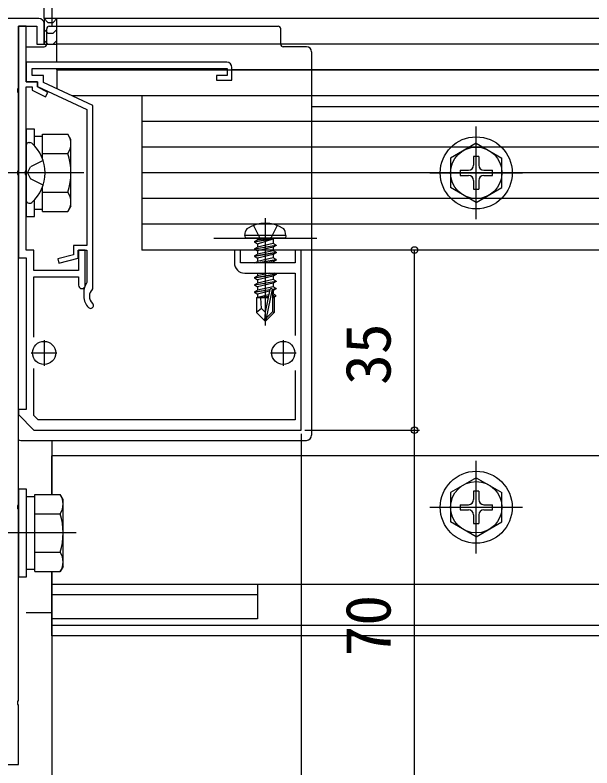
# Model space of a CAD drawing. Units: millimetres, scale not verified. Extents: x -525 to 525, y -785 to 780.
# Drawn here: x -257.6 to -145.5, y 129.5 to 275.9 of the extents above; entities that cross this region are included whole.
import ezdxf
from ezdxf.enums import TextEntityAlignment as Align

# ---------------------------------------------------------------- set-up
doc = ezdxf.new("R2010")
doc.units = ezdxf.units.MM
doc.header["$LTSCALE"] = 4
for name, color, linetype in [('0-2_YKK_11', 7, 'Continuous'), ('0-3_YKK_12', 2, 'Continuous'), ('0-4_YKK_13', 4, 'Continuous'), ('0-5_YKK_D', 6, 'Continuous')]:
    doc.layers.add(name, color=color, linetype=linetype)
doc.styles.add('ＭＳ ゴシック', font='')
doc.styles.get('ＭＳ ゴシック').set_extended_font_data('MS Gothic')

msp = doc.modelspace()

# ---------------------------------------------------------------- linework, layer by layer
at = {"layer": '0-2_YKK_11'}
for p, q in [((-244.3, 222.003), (-244.3, 221.203)), ((-252, 212.703), (-252, 207.703)), ((-205.5, 212.703), (-205.5, 207.703)), ((-254.5, 210.203), (-249.5, 210.203)), ((-208, 210.203), (-203, 210.203))]:
    msp.add_line(p, q, dxfattribs=at)
for points in [[(-253, 275.203), (-286.542, 275.203), (-286.725, 275.083), (-287.275, 275.083), (-287.458, 275.203), (-307.542, 275.203), (-307.725, 275.083), (-308.275, 275.083), (-308.458, 275.203), (-316.542, 275.203), (-316.725, 275.083), (-317.275, 275.083), (-317.458, 275.203), (-325, 275.203), (-325, 272.203), (-324.7, 271.903)], [(-283.5, 130.203), (-257, 130.203), (-257, 141.745), (-257.12, 141.928), (-257.12, 142.478), (-257, 142.661), (-257, 179.745), (-257.12, 179.928), (-257.12, 180.478), (-257, 180.661), (-257, 244.745), (-257.12, 244.928), (-257.12, 245.478), (-257, 245.661), (-257, 260.745), (-257.12, 260.928), (-257.12, 261.478), (-257, 261.661), (-257, 273.703), (-253.4, 273.703), (-253.4, 270.203), (-252, 270.203), (-252, 274.203)], [(-244, 223.353), (-244, 230.203), (-245.3, 230.203), (-245.3, 226.203), (-254, 226.203), (-254, 230.203), (-255.5, 230.203), (-255.5, 244.745), (-255.62, 244.928), (-255.62, 245.478), (-255.5, 245.661), (-255.5, 261.903), (-254.3, 261.903), (-254.3, 261.296), (-251.731, 259.959), (-251.269, 260.846), (-253.3, 261.903), (-253.3, 262.903), (-255.5, 262.903), (-255.5, 273.703), (-257, 273.703), (-257, 228.703), (-255.5, 228.703), (-255.5, 199.203), (-257, 199.203), (-257, 198.203), (-254, 195.203), (-202, 195.203), (-202, 230.203), (-203.2, 230.203), (-203.2, 227.703), (-213.8, 227.703), (-213.8, 230.203), (-215, 230.203), (-215, 227.703)], [(-216.5, 266.703), (-255.5, 266.703), (-255.5, 262.903), (-253.3, 262.903), (-253.3, 262.003), (-243.7, 257.503), (-243.7, 231.103), (-246.3, 231.103), (-246.3, 229.296), (-249.365, 228.488), (-249.135, 227.618), (-245.4, 228.603), (-245.4, 230.203), (-243.7, 230.203), (-243.7, 223.9), (-243.755, 223.728)], [(-242.595, 222.593), (-242.5, 222.812), (-242.5, 258.266), (-252.1, 262.766), (-252.1, 264.103), (-254.3, 264.103), (-254.3, 265.503), (-216.4, 265.503), (-216.4, 264.103), (-218.5, 264.103), (-218.5, 263.203), (-215.5, 263.203), (-215.5, 265.703)], [(-213, 225.703), (-203.2, 225.703), (-203.2, 213.601)], [(-254, 213.262), (-254, 225.003), (-245.3, 225.003), (-245.3, 223.353)], [(-203.2, 206.804), (-203.2, 197.203), (-253.172, 197.203), (-254, 198.031), (-254, 207.143)]]:
    msp.add_lwpolyline(points, dxfattribs=at)
for centre, radius, start, end in [((-253, 274.203), 1, 0.00001, 89.99999), ((-216.5, 265.703), 1, 0.00001, 89.99999), ((-213, 227.703), 2, 180.00001, 269.99999), ((-244.65, 223.353), 0.65, 180.00001, 269.99999), ((-244.65, 223.353), 0.65, 270.00001, 359.99999), ((-241.3, 222.003), 3, 144.90318, 180), ((-241.3, 221.203), 1.9, 132.9859, 227.02712), ((-241.3, 221.203), 3, 180.00001, 227.02713), ((-242.97, 219.41), 0.55, 329.99997, 47.0271), ((-242.97, 219.41), 0.55, 227.02712, 330.00001)]:
    msp.add_arc(centre, radius, start, end, dxfattribs=at)
at = {"layer": '0-3_YKK_12'}
for p, q in [((-250.5, 285.203), (-250.5, 273.703)), ((164.286, 275.203), (-249.5, 275.203)), ((-249.5, 266.703), (-249.5, 275.203)), ((163.98, 270.203), (-249.5, 270.203)), ((-249.5, 265.203), (-249.5, 265.503)), ((-216.4, 265.203), (-249.5, 265.203)), ((163.674, 265.203), (-215.5, 265.203)), ((124.5, 258.003), (-200, 258.003)), ((124.5, 235.203), (-200, 235.203)), ((-250.5, 193.203), (-250.5, 182.708)), ((-50.5, 190.203), (-250.5, 190.203)), ((-250.5, 182.708), (-250.5, 190.203)), ((-250.5, 167.697), (-250.5, 125.203)), ((174.5, 165.203), (-250.5, 165.203)), ((-210.5, 163.203), (-250.5, 163.203)), ((-250.5, 159.703), (-255.5, 159.703)), ((174.5, 157.203), (-250.5, 157.203))]:
    msp.add_line(p, q, dxfattribs=at)
for points in [[(174.5, 155.203), (-250.5, 155.203), (-250.5, 167.697)], [(-210.5, 165.203), (-210.5, 158.503), (-250.5, 158.503)]]:
    msp.add_lwpolyline(points, dxfattribs=at)
at = {"layer": '0-4_YKK_13'}
for p, q in [((-251.5, 270.203), (-251.5, 273.203)), ((-206, 270.203), (-206, 273.203)), ((-255.5, 269.703), (-252, 269.703)), ((-201, 269.703), (-205.5, 269.703)), ((-249.5, 265.203), (163.674, 265.203)), ((-249.5, 265.203), (-249.5, 261.547)), ((167, 260.203), (-246.633, 260.203)), ((-233, 260.203), (-233, 230.203)), ((157, 260.203), (-233, 260.203)), ((157, 255.203), (-233, 255.203)), ((-168, 236.203), (-168, 254.203)), ((-252.3, 252.253), (-253.9, 252.253)), ((-252.3, 252.708), (-247.381, 252.708)), ((-252.3, 247.932), (-252.3, 252.708)), ((-246.8, 251.703), (-247.381, 252.708)), ((-246.8, 238.703), (-246.8, 251.703)), ((-255.5, 250.454), (-255.5, 250.558)), ((-255.5, 239.952), (-255.5, 250.454)), ((-254.955, 251.103), (-254.757, 251.103)), ((-168, 250.953), (-173, 248.066)), ((-168, 250.953), (-163, 248.066)), ((-252.3, 247.932), (-252.3, 249.203)), ((-252.3, 248.956), (-247.381, 248.956)), ((157, 250.203), (-233, 250.203)), ((-252.174, 247.575), (-254.635, 246.348)), ((-173, 248.066), (-173, 242.34)), ((-168.5, 248.353), (-168.5, 246.703)), ((-167.5, 248.353), (-168.5, 248.353)), ((-167.5, 248.353), (-167.5, 246.703)), ((-163, 242.34), (-163, 248.066)), ((-255.244, 245.203), (-254.635, 246.348)), ((-250.996, 245.203), (-272.413, 245.203)), ((-244.3, 245.203), (-270.8, 245.203)), ((-255.244, 245.203), (-254.635, 244.058)), ((157, 245.203), (-233, 245.203)), ((-177, 245.203), (-159, 245.203)), ((-171.15, 245.703), (-169.5, 245.703)), ((-171.15, 245.703), (-171.15, 244.703)), ((-171.15, 244.703), (-169.5, 244.703)), ((-166.5, 245.703), (-164.85, 245.703)), ((-166.5, 244.703), (-164.85, 244.703)), ((-164.85, 244.703), (-164.85, 245.703)), ((-252.174, 242.831), (-254.635, 244.058)), ((-168.5, 243.703), (-168.5, 242.053)), ((-167.5, 243.703), (-167.5, 242.053)), ((-252.3, 241.203), (-252.3, 242.473)), ((-252.3, 237.697), (-252.3, 242.473)), ((-168, 239.453), (-173, 242.34)), ((-168.5, 242.053), (-167.5, 242.053)), ((-168, 239.453), (-163, 242.34)), ((-252.3, 241.45), (-247.381, 241.45)), ((157, 240.203), (-233, 240.203)), ((-254.955, 239.303), (-254.757, 239.303)), ((-246.8, 238.703), (-247.381, 237.697)), ((-253.9, 238.153), (-252.3, 238.153)), ((-252.3, 237.697), (-247.381, 237.697)), ((-209, 236.403), (-209, 215.503)), ((157, 235.203), (-233, 235.203)), ((-213, 233.003), (-212.859, 233.805)), ((-205, 233.003), (-213, 233.003)), ((-213, 233.003), (-212.912, 232.503)), ((-205, 233.003), (-205.142, 233.805)), ((-205, 233.003), (-205.088, 232.503)), ((-219, 232.503), (-199, 232.503)), ((-205.088, 232.503), (-212.912, 232.503)), ((-211.1, 231.853), (-207.5, 232.453)), ((-207.5, 232.353), (-211.1, 231.753)), ((-211.1, 231.853), (-210.55, 232.17)), ((-211.1, 231.853), (-211.1, 231.753)), ((-211.1, 231.853), (-211.1, 231.753)), ((-211.1, 231.753), (-210.55, 231.435)), ((-207.5, 232.453), (-210.55, 232.17)), ((-210.55, 231.435), (-207.5, 232.353)), ((-210.55, 232.303), (-210.55, 232.17)), ((-207.45, 231.47), (-210.55, 230.77)), ((-210.55, 231.435), (-210.55, 230.77)), ((-207.5, 232.453), (-207.5, 232.353)), ((-207.45, 232.303), (-207.45, 231.47)), ((-206.9, 231.153), (-207.45, 231.47)), ((157, 230.203), (-233, 230.203)), ((-211.1, 230.453), (-206.9, 231.153)), ((-206.9, 231.053), (-211.1, 230.353)), ((-211.1, 230.453), (-210.55, 230.77)), ((-211.1, 230.453), (-211.1, 230.353)), ((-211.1, 230.353), (-210.55, 230.035)), ((-211.1, 229.053), (-206.9, 229.753)), ((-207.45, 230.735), (-210.55, 230.035)), ((-207.45, 230.07), (-210.55, 229.37)), ((-210.55, 230.035), (-210.55, 229.37)), ((-206.9, 231.053), (-207.45, 230.735)), ((-207.45, 230.735), (-207.45, 230.07)), ((-206.9, 229.753), (-207.45, 230.07)), ((-206.9, 231.153), (-206.9, 231.053)), ((-206.9, 229.753), (-206.9, 229.653)), ((-206.9, 229.653), (-211.1, 228.953)), ((-211.1, 229.053), (-210.55, 229.37)), ((-211.1, 229.053), (-211.1, 228.953)), ((-211.1, 228.953), (-210.55, 228.635)), ((-210.8, 227.703), (-206.9, 228.353)), ((-207.45, 228.67), (-210.55, 227.97)), ((-210.55, 228.635), (-210.55, 227.97)), ((-207.45, 229.335), (-207.45, 228.67)), ((-206.9, 228.353), (-207.45, 228.67)), ((-206.9, 228.353), (-206.9, 228.253)), ((-211.013, 227.703), (-210.55, 227.97)), ((-206.9, 228.253), (-210.2, 227.703)), ((-207.45, 227.935), (-207.45, 227.703)), ((-211.1, 224.853), (-206.9, 225.553)), ((-206.9, 225.453), (-211.1, 224.753)), ((-208.192, 225.703), (-210.55, 225.17)), ((-210.55, 225.703), (-210.55, 225.17)), ((-206.9, 225.553), (-207.16, 225.703)), ((-206.9, 225.553), (-206.9, 225.453)), ((-211.1, 224.853), (-210.55, 225.17)), ((-211.1, 224.853), (-211.1, 224.753)), ((-211.1, 224.753), (-210.55, 224.435)), ((-211.1, 223.453), (-206.9, 224.153)), ((-206.9, 224.053), (-211.1, 223.353)), ((-207.45, 224.47), (-210.55, 223.77)), ((-210.55, 224.435), (-210.55, 223.77)), ((-207.45, 225.135), (-207.45, 224.47)), ((-206.9, 224.153), (-207.45, 224.47)), ((-206.9, 224.153), (-206.9, 224.053)), ((-211.1, 223.453), (-210.55, 223.77)), ((-211.1, 223.453), (-211.1, 223.353)), ((-211.1, 223.353), (-210.55, 223.035)), ((-211.1, 222.053), (-208.074, 222.557)), ((-208.102, 222.452), (-211.1, 221.953)), ((-207.45, 223.07), (-210.55, 222.37)), ((-210.55, 223.035), (-210.55, 222.37)), ((-208.09, 222.51), (-209, 218.124)), ((-207.668, 222.625), (-208.85, 216.927)), ((-207.668, 222.625), (-206.9, 222.753)), ((-206.9, 222.653), (-207.613, 222.534)), ((-207.6, 222.454), (-207.6, 218.177)), ((-207.45, 223.735), (-207.45, 223.07)), ((-206.9, 222.753), (-207.45, 223.07)), ((-206.9, 222.753), (-206.9, 222.653)), ((-211.1, 222.053), (-210.55, 222.37)), ((-211.1, 222.053), (-211.1, 221.953)), ((-211.1, 221.953), (-210.55, 221.635)), ((-210.7, 220.903), (-210.55, 220.97)), ((-208.16, 222.175), (-210.55, 221.635)), ((-210.55, 221.635), (-210.55, 220.97)), ((-208.305, 221.477), (-210.55, 220.97)), ((-208.365, 221.186), (-210.083, 220.903)), ((-207.45, 221.67), (-207.603, 221.636)), ((-207, 221.411), (-207.6, 221.312)), ((-207, 221.195), (-207.6, 221.078)), ((-207.45, 222.335), (-207.45, 221.67)), ((-207, 221.411), (-207.45, 221.67)), ((-207, 221.195), (-207.3, 221.022)), ((-207.3, 221.022), (-207.3, 218.053)), ((-207, 221.411), (-207, 221.195)), ((-210.7, 220.903), (-210.7, 218.053)), ((-208.424, 220.903), (-210.7, 220.903)), ((-208.42, 220.919), (-208.504, 220.903)), ((-207.3, 220.903), (-207.6, 220.903)), ((-209.743, 218.856), (-210.7, 218.053)), ((-209.15, 216.503), (-210.7, 218.053)), ((-209, 218.124), (-209.15, 216.503)), ((-209, 218.124), (-209, 216.503)), ((-207.6, 218.177), (-208.85, 216.927)), ((-208.85, 216.503), (-207.3, 218.053)), ((-207.3, 218.053), (-207.6, 218.177)), ((-208.85, 216.927), (-208.85, 216.503)), ((-209.15, 216.503), (-208.85, 216.503)), ((-256.5, 193.203), (-201, 193.203)), ((-168, 171.203), (-168, 189.203)), ((-168, 185.953), (-173, 183.066)), ((-168, 185.953), (-163, 183.066)), ((-173, 183.066), (-173, 177.34)), ((-168.5, 183.353), (-168.5, 181.703)), ((-167.5, 183.353), (-168.5, 183.353)), ((-167.5, 183.353), (-167.5, 181.703)), ((-163, 177.34), (-163, 183.066)), ((-253.8, 182.253), (-255.4, 182.253)), ((-253.8, 182.708), (-248.881, 182.708)), ((-253.8, 167.697), (-253.8, 182.708)), ((-248.3, 181.703), (-248.881, 182.708)), ((-248.3, 168.703), (-248.3, 181.703)), ((-177, 180.203), (-159, 180.203)), ((-171.15, 180.703), (-169.5, 180.703)), ((-171.15, 180.703), (-171.15, 179.703)), ((-166.5, 180.703), (-164.85, 180.703)), ((-164.85, 179.703), (-164.85, 180.703)), ((-253.8, 171.203), (-253.8, 179.203)), ((-253.8, 178.956), (-248.881, 178.956)), ((-171.15, 179.703), (-169.5, 179.703)), ((-168.5, 178.703), (-168.5, 177.053)), ((-167.5, 178.703), (-167.5, 177.053)), ((-166.5, 179.703), (-164.85, 179.703)), ((-168, 174.453), (-173, 177.34)), ((-168, 174.453), (-163, 177.34)), ((-168.5, 177.053), (-167.5, 177.053)), ((-245.8, 175.203), (-272.3, 175.203)), ((-253.8, 171.45), (-248.881, 171.45)), ((-248.3, 168.703), (-248.881, 167.697)), ((-255.4, 168.153), (-253.8, 168.153)), ((-253.8, 167.697), (-248.881, 167.697))]:
    msp.add_line(p, q, dxfattribs=at)
for points in [[(-249.5, 275.203), (-252, 275.203), (-252, 270.203), (-249.5, 270.203)], [(-257, 183.703), (-257, 166.703), (-255.4, 166.703), (-255.4, 183.703)]]:
    msp.add_lwpolyline(points, close=True, dxfattribs=at)
for points in [[(-252, 275.203), (-251.25, 274.453), (-250.25, 274.453), (-249.5, 275.203)], [(-251, 273.703), (-250, 273.703), (-206.5, 273.703)], [(-252, 273.078), (-251.25, 272.328), (-250.25, 272.328), (-249.5, 273.078)], [(-252, 270.953), (-251.25, 270.203), (-250.25, 270.203), (-249.5, 270.953)], [(-200, 268.703), (-200, 230.203), (-200, 194.203)], [(-255.5, 253.703), (-255.5, 236.703), (-253.9, 236.703), (-253.9, 239.918)], [(-253.9, 250.488), (-253.9, 253.703), (-255.5, 253.703)], [(-255.5, 239.848), (-255.5, 239.952), (-255.5, 240.303)], [(-211.3, 234.982), (-210.145, 232.666), (-209, 232.057)], [(-206.7, 234.982), (-207.855, 232.666), (-209, 232.057)], [(-206.9, 229.653), (-207.45, 229.335), (-210.55, 228.635)], [(-206.9, 228.253), (-207.45, 227.935), (-208.479, 227.703)], [(-206.9, 225.453), (-207.45, 225.135), (-210.55, 224.435)], [(-206.9, 224.053), (-207.45, 223.735), (-210.55, 223.035)], [(-206.9, 222.653), (-207.45, 222.335), (-207.6, 222.301)], [(-209, 218.124), (-209.743, 218.856), (-209.9, 220.903)]]:
    msp.add_lwpolyline(points, dxfattribs=at)
for centre, radius in [((-168, 245.203), 7), ((-168, 245.203), 5), ((-252, 210.203), 2.25), ((-205.5, 210.203), 2.25), ((-168, 180.203), 7), ((-168, 180.203), 5)]:
    msp.add_circle(centre, radius, dxfattribs=at)
for centre, radius, start, end in [((-251, 273.203), 0.5, 90, 180), ((-206.5, 273.203), 0.5, 0, 90), ((-252, 270.203), 0.5, 270, 0), ((-205.5, 270.203), 0.5, 180, 270), ((-201, 268.703), 1, 0, 90), ((-250.123, 250.832), 3.323, 325.61575, 34.38425), ((-254.955, 250.558), 0.545, 90, 180), ((-254.757, 250.553), 0.55, 48.43917, 90), ((-259.5, 245.203), 7.7, 311.56083, 48.43917), ((-259.219, 245.203), 12.419, 342.41205, 17.58795), ((-169.5, 246.703), 1, 270, 0), ((-166.5, 246.703), 1, 180, 270), ((-169.5, 243.703), 1, 0, 90), ((-166.5, 243.703), 1, 90, 180), ((-250.123, 239.574), 3.323, 325.61575, 34.38425), ((-254.955, 239.848), 0.545, 180, 270), ((-254.757, 239.853), 0.55, 270, 311.56083), ((-211.972, 233.649), 0.9, 122.05588, 170), ((-209, 228.903), 6.5, 57.94412, 122.05588), ((-206.028, 233.649), 0.9, 10, 57.94412), ((-210.75, 232.303), 0.2, 0, 90), ((-207.25, 232.303), 0.2, 90, 180), ((-207.848, 222.454), 0.248, 0, 167.19096), ((-256.5, 194.203), 1, 240, 270), ((-201, 194.203), 1, 270, 0), ((-251.623, 180.832), 3.323, 325.61575, 34.38425), ((-169.5, 181.703), 1, 270, 0), ((-166.5, 181.703), 1, 180, 270), ((-260.719, 175.203), 12.419, 342.41205, 17.58795), ((-169.5, 178.703), 1, 0, 90), ((-166.5, 178.703), 1, 90, 180), ((-251.623, 169.574), 3.323, 325.61575, 34.38425)]:
    msp.add_arc(centre, radius, start, end, dxfattribs=at)
at = {"layer": '0-5_YKK_D'}
for p, q in [((-252, 275.203), (-252, 328.703)), ((-252, 275.203), (-252, 308.703)), ((-180, 195.203), (-180, 230.203)), ((-201.3, 195.203), (-179, 195.203)), ((-180, 125.203), (-180, 195.203)), ((-202, 194.503), (-202, 104.203))]:
    msp.add_line(p, q, dxfattribs=at)
for centre in [(-180, 230.203), (-180, 195.203), (-180, 195.203)]:
    msp.add_circle(centre, 0.637, dxfattribs=at)

# ---------------------------------------------------------------- texts
at = {"layer": '0-5_YKK_D', "style": 'ＭＳ ゴシック'}
for s, p in [('35', (-182, 203.976)), ('70', (-182, 151.203))]:
    msp.add_text(s, height=8.798, rotation=90, dxfattribs=at).set_placement(p, align=Align.BOTTOM_LEFT)

doc.saveas('drawing.dxf')
